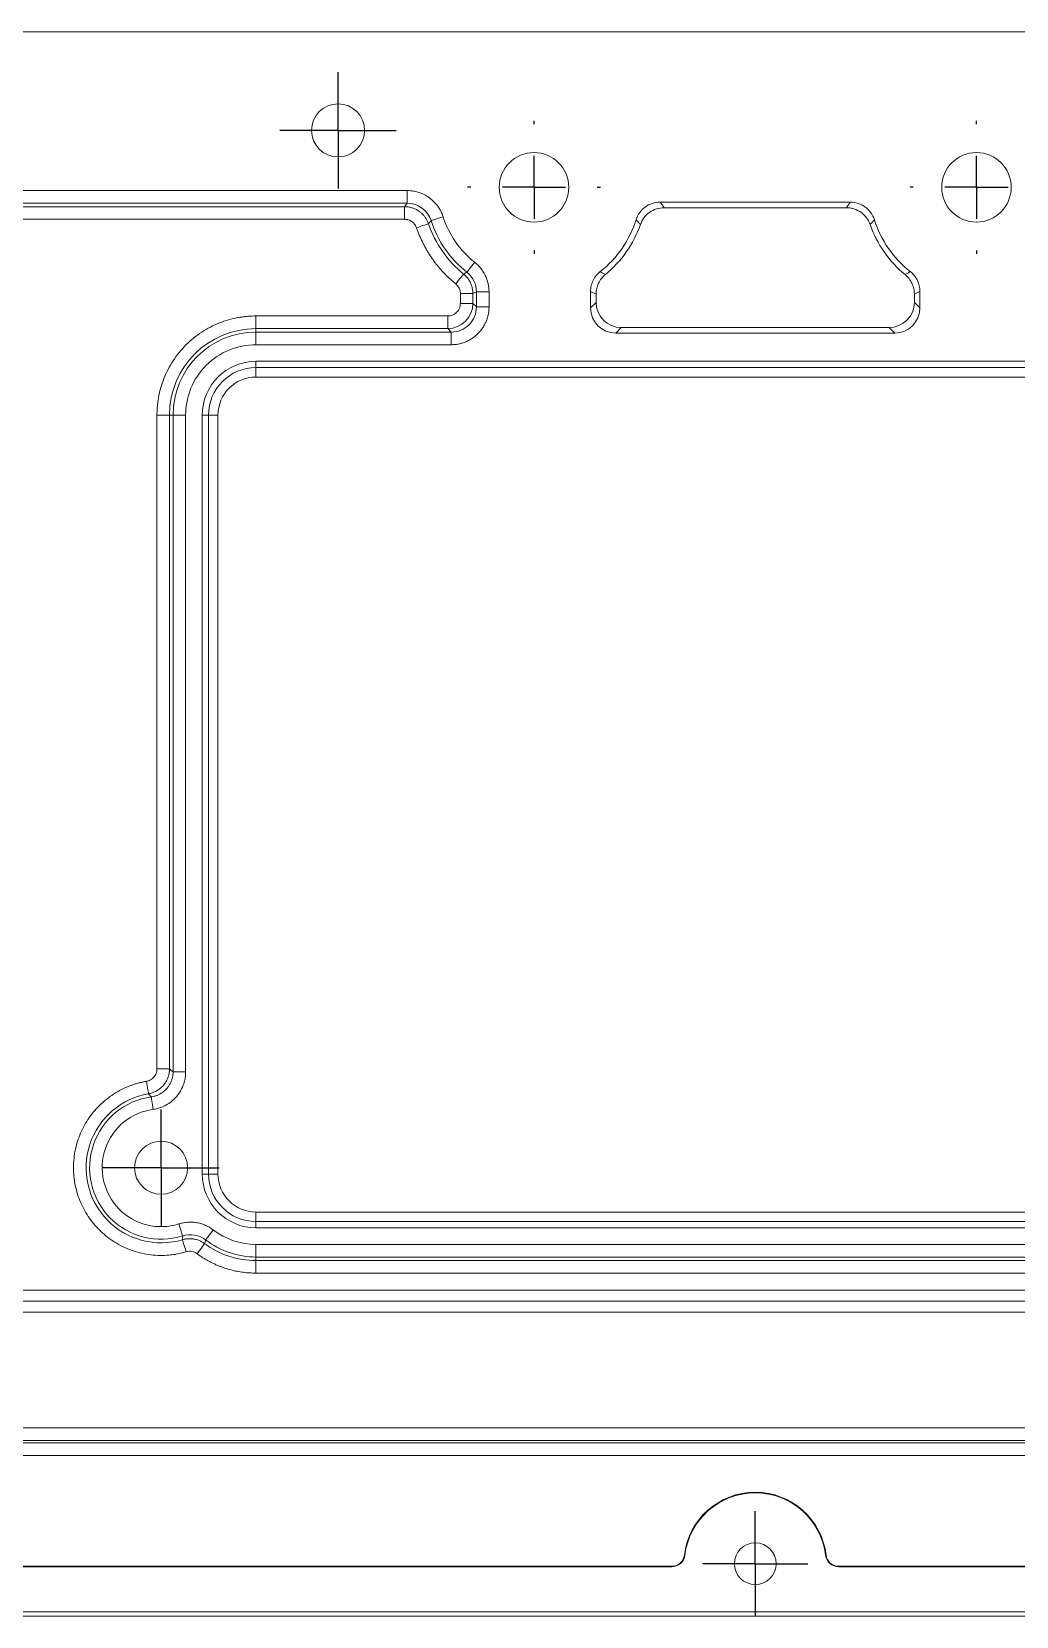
# Model space of a CAD drawing. Header units: millimetres. Extents: x 410 to 793, y 6 to 277.
# Drawn here: x 656.87 to 668, y 153.47 to 171.36 of the extents above; entities that cross this region are included whole.
import ezdxf

# ---------------------------------------------------------------- set-up
doc = ezdxf.new("R2010")
doc.units = ezdxf.units.MM
doc.layers.add('图框', color=7, linetype='Continuous')

# ---------------------------------------------------------------- blocks, each defined once
blk = doc.blocks.new('SW_CENTERMARKSYMBOL_67')
at = {"layer": '图框', "color": 0}
for p, q in [((0, 0.357), (0, 0.593)), ((0, 0), (0, 0.357)), ((-0.357, 0), (-0.593, 0)), ((0, 0), (-0.357, 0)), ((0, 0), (0, -0.357)), ((0, 0), (0.357, 0)), ((0.357, 0), (0.593, 0)), ((0, -0.357), (0, -0.593))]:
    blk.add_line(p, q, dxfattribs=at)
blk = doc.blocks.new('SW_CENTERMARKSYMBOL_79')
at = {"layer": '图框', "color": 0}
for p, q in [((0, 0.714), (0, 0.75)), ((0, 0), (0, 0.357)), ((-0.714, 0), (-0.75, 0)), ((0, 0), (-0.357, 0)), ((0, 0), (0, -0.357)), ((0, 0), (0.357, 0)), ((0.714, 0), (0.75, 0)), ((0, -0.714), (0, -0.75))]:
    blk.add_line(p, q, dxfattribs=at)
blk = doc.blocks.new('SW_CENTERMARKSYMBOL_80')
at = {"layer": '图框', "color": 0}
for p, q in [((0, 0.714), (0, 0.75)), ((0, 0), (0, 0.357)), ((-0.714, 0), (-0.75, 0)), ((0, 0), (-0.357, 0)), ((0, 0), (0, -0.357)), ((0, 0), (0.357, 0)), ((0.714, 0), (0.75, 0)), ((0, -0.714), (0, -0.75))]:
    blk.add_line(p, q, dxfattribs=at)
blk = doc.blocks.new('SW_CENTERMARKSYMBOL_92')
at = {"layer": '图框', "color": 0}
for p, q in [((0, 0.357), (0, 0.657)), ((0, 0), (0, 0.357)), ((-0.357, 0), (-0.657, 0)), ((0, 0), (-0.357, 0)), ((0, 0), (0, -0.357)), ((0, 0), (0.357, 0)), ((0.357, 0), (0.657, 0)), ((0, -0.357), (0, -0.657))]:
    blk.add_line(p, q, dxfattribs=at)
blk = doc.blocks.new('SW_CENTERMARKSYMBOL_99')
at = {"layer": '图框', "color": 0}
for p, q in [((0, 0.357), (0, 0.657)), ((0, 0), (0, 0.357)), ((-0.357, 0), (-0.657, 0)), ((0, 0), (-0.357, 0)), ((0, 0), (0, -0.357)), ((0, 0), (0.357, 0)), ((0.357, 0), (0.657, 0)), ((0, -0.357), (0, -0.657))]:
    blk.add_line(p, q, dxfattribs=at)

msp = doc.modelspace()

# ---------------------------------------------------------------- linework, layer by layer
at = {"color": 7, "linetype": 'Continuous', "lineweight": 15}
for p, q in [((655.0458, 171.3605), (675.0458, 171.3605)), ((661.1122, 169.5664), (645.3409, 169.5664)), ((661.1122, 169.4241), (661.1122, 169.5664)), ((645.3409, 169.4241), (661.1122, 169.4241)), ((649.0703, 169.3844), (661.0837, 169.3844)), ((661.0837, 169.3844), (661.1122, 169.4241)), ((661.0837, 169.3844), (661.0837, 169.2421)), ((666.1206, 169.4355), (663.971, 169.4355)), ((664.0161, 169.373), (666.0755, 169.373)), ((661.0837, 169.2421), (649.3049, 169.2421)), ((661.7131, 168.403), (661.7131, 168.2927)), ((661.7131, 168.403), (661.8554, 168.403)), ((661.8554, 168.403), (661.8951, 168.4221)), ((661.8554, 168.403), (661.8554, 168.2927)), ((661.8951, 168.253), (661.8951, 168.4221)), ((661.8951, 168.4221), (662.0374, 168.4221)), ((662.0374, 168.253), (662.0374, 168.4221)), ((663.1851, 168.4276), (663.2476, 168.3976)), ((663.1851, 168.4276), (663.1851, 168.2416)), ((663.2476, 168.3041), (663.2476, 168.3976)), ((666.844, 168.3976), (666.9065, 168.4276)), ((666.844, 168.3976), (666.844, 168.3041)), ((666.9065, 168.2416), (666.9065, 168.4276)), ((661.8554, 168.2927), (661.7131, 168.2927)), ((661.8554, 168.2927), (661.8951, 168.253)), ((661.8951, 168.253), (662.0374, 168.253)), ((663.1851, 168.2416), (663.2476, 168.3041)), ((666.844, 168.3041), (666.9065, 168.2416)), ((659.4029, 168.008), (659.4029, 168.1503)), ((659.4029, 168.1503), (661.5708, 168.1503)), ((661.5708, 168.1503), (661.5708, 168.008)), ((659.4029, 168.008), (659.4029, 167.9684)), ((661.5708, 168.008), (659.4029, 168.008)), ((659.4029, 167.9684), (659.4029, 167.826)), ((661.6105, 167.9684), (659.4029, 167.9684)), ((661.6105, 167.9684), (661.5708, 168.008)), ((661.6105, 167.9684), (661.6105, 167.826)), ((663.5322, 168.0194), (663.4697, 167.9569)), ((663.4697, 167.9569), (666.6219, 167.9569)), ((666.5594, 168.0194), (663.5322, 168.0194)), ((666.6219, 167.9569), (666.5594, 168.0194)), ((659.4029, 167.826), (661.6105, 167.826)), ((670.6887, 167.6384), (659.4029, 167.6384)), ((659.4029, 167.5673), (659.4029, 167.6384)), ((659.4029, 167.5673), (670.6887, 167.5673)), ((659.4029, 167.5673), (659.4029, 167.4605)), ((670.6887, 167.4605), (659.4029, 167.4605)), ((658.2845, 159.6481), (658.2845, 167.0319)), ((658.4269, 167.0319), (658.2845, 167.0319)), ((658.4269, 167.0319), (658.4269, 159.6481)), ((658.4269, 167.0319), (658.4665, 167.0319)), ((658.4665, 167.0319), (658.4665, 159.6141)), ((658.4665, 167.0319), (658.6088, 167.0319)), ((658.6088, 159.6141), (658.6088, 167.0319)), ((658.7964, 167.0319), (658.7964, 158.4605)), ((658.8676, 167.0319), (658.7964, 167.0319)), ((658.8676, 158.4605), (658.8676, 167.0319)), ((658.9744, 167.0319), (658.8676, 167.0319)), ((658.9744, 167.0319), (658.9744, 158.4605)), ((658.4269, 159.6481), (658.2845, 159.6481)), ((658.4665, 159.6141), (658.6088, 159.6141)), ((658.8676, 158.4605), (658.7964, 158.4605)), ((658.8676, 158.4605), (658.9744, 158.4605)), ((659.4029, 158.0319), (659.4029, 157.9252)), ((659.4029, 158.0319), (670.6887, 158.0319)), ((659.4029, 157.9252), (659.4029, 157.854)), ((670.6887, 157.9252), (659.4029, 157.9252)), ((659.4029, 157.854), (670.6887, 157.854)), ((658.5727, 157.7195), (658.5754, 157.7618)), ((671.9739, 157.6664), (659.4029, 157.6664)), ((659.4029, 157.5241), (659.4029, 157.6664)), ((659.4029, 157.5241), (671.9739, 157.5241)), ((659.4029, 157.4844), (659.4029, 157.5241)), ((659.4029, 157.4844), (671.9526, 157.4844)), ((659.4029, 157.4844), (659.4029, 157.3421)), ((671.9526, 157.3421), (659.4029, 157.3421)), ((672.1804, 157.1485), (650.0458, 157.1485)), ((650.0458, 157.0247), (672.1804, 157.0247)), ((650.0458, 156.901), (680.0458, 156.901)), ((687.5395, 155.5961), (642.5521, 155.5961)), ((687.5395, 155.4534), (642.5521, 155.4534)), ((642.5521, 155.4264), (687.5395, 155.4264)), ((642.5521, 155.2838), (687.5395, 155.2838)), ((664.2445, 154.1576), (664.2507, 154.1569)), ((665.8409, 154.1569), (665.8471, 154.1576)), ((664.1027, 154.0319), (648.846, 154.0319)), ((648.846, 154.0257), (664.1027, 154.0257)), ((664.1027, 154.0257), (664.1027, 154.0319)), ((665.9889, 154.0319), (665.9889, 154.0257)), ((681.2456, 154.0319), (665.9889, 154.0319)), ((665.9889, 154.0257), (681.2456, 154.0257)), ((687.1172, 153.5167), (642.9744, 153.5167)), ((642.9744, 153.4667), (687.1172, 153.4667))]:
    msp.add_line(p, q, dxfattribs=at)
at = {"color": 7, "linetype": 'Continuous', "lineweight": 15, "flags": 128}
for points in [[(661.2182, 169.1461), (661.2431, 169.1547), (661.2672, 169.163), (661.2895, 169.1707), (661.3095, 169.1776), (661.3263, 169.1833), (661.3394, 169.1879), (661.3483, 169.1909), (661.3528, 169.1925)], [(661.383, 169.2271), (661.3875, 169.2286), (661.3965, 169.2315), (661.4097, 169.2357), (661.4266, 169.2412), (661.4467, 169.2477), (661.4692, 169.255), (661.4934, 169.2628), (661.5184, 169.2709)], [(661.7872, 168.6452), (661.7901, 168.6489), (661.796, 168.6563), (661.8046, 168.6672), (661.8156, 168.6811), (661.8287, 168.6976), (661.8434, 168.7162), (661.8591, 168.7361), (661.8755, 168.7568)], [(661.7503, 168.6239), (661.7473, 168.6203), (661.7413, 168.6129), (661.7326, 168.6022), (661.7214, 168.5884), (661.7081, 168.572), (661.6932, 168.5537), (661.6771, 168.5339), (661.6605, 168.5135)], [(658.166, 159.5078), (658.1704, 159.4819), (658.1747, 159.4568), (658.1786, 159.4335), (658.1822, 159.4127), (658.1851, 159.3952), (658.1874, 159.3815), (658.189, 159.3722), (658.1898, 159.3675)], [(658.2209, 159.3322), (658.2215, 159.3275), (658.2228, 159.3181), (658.2247, 159.3044), (658.2272, 159.2868), (658.23, 159.2659), (658.2333, 159.2425), (658.2368, 159.2173), (658.2404, 159.1912)], [(658.5754, 157.7618), (658.574, 157.7663), (658.5711, 157.7753), (658.567, 157.7885), (658.5616, 157.8055), (658.5552, 157.8255), (658.5481, 157.8481), (658.5404, 157.8724), (658.5325, 157.8975)], [(658.8342, 157.7166), (658.8371, 157.7203), (658.8428, 157.7278), (658.8513, 157.7388), (658.862, 157.753), (658.8748, 157.7697), (658.8892, 157.7885), (658.9047, 157.8087), (658.9207, 157.8296)], [(658.5727, 157.7195), (658.574, 157.7149), (658.5767, 157.7059), (658.5807, 157.6926), (658.5857, 157.6755), (658.5917, 157.6553), (658.5985, 157.6327), (658.6057, 157.6083), (658.6132, 157.583)], [(658.7383, 157.561), (658.7539, 157.5822), (658.769, 157.6027), (658.7831, 157.6217), (658.7956, 157.6387), (658.8062, 157.653), (658.8144, 157.6641), (658.82, 157.6717), (658.8228, 157.6755)]]:
    msp.add_lwpolyline(points, dxfattribs=at)
at = {"color": 7, "linetype": 'Continuous', "lineweight": 15}
for centre, radius in [((660.3315, 170.2462), 0.3), ((662.5458, 169.6034), 0.3929), ((667.5458, 169.6034), 0.3929), ((658.3315, 158.5319), 0.3), ((665.0458, 154.0605), 0.2357)]:
    msp.add_circle(centre, radius, dxfattribs=at)
for centre, radius, start, end in [((662.5458, 169.6034), 1.2618, 199.0042, 230.91399), ((662.5458, 169.6034), 1.2221, 197.93158, 231.62858), ((662.5458, 169.6034), 1.2107, 308.16027, 342.38614), ((662.5458, 169.6034), 1.2732, 309.28605, 340.69625), ((667.5458, 169.6034), 1.2732, 199.30375, 230.71395), ((667.5458, 169.6034), 1.2107, 197.61386, 231.83973), ((659.4029, 167.0319), 0.9761, 90, 180), ((659.4029, 167.0319), 0.9364, 90, 180), ((659.4029, 167.0319), 0.5354, 90, 180), ((659.4029, 167.0319), 0.4286, 90, 180), ((658.3315, 158.5319), 0.8475, 99.62485, 286.5327), ((658.3315, 158.5319), 0.8078, 97.87155, 287.5736), ((659.4029, 158.4605), 0.5354, 180, 270), ((659.4029, 158.4605), 0.4286, 180, 270), ((659.4029, 158.4605), 0.9761, 233.53636, 270), ((659.4029, 158.4605), 0.9364, 232.60334, 270), ((665.0458, 154.0605), 0.8071, 6.90946, 173.09054), ((665.0458, 154.0605), 0.8009, 6.90946, 173.09054), ((664.1027, 154.1748), 0.1429, 270, 353.09054), ((664.1027, 154.1748), 0.1491, 270, 353.09054), ((665.9889, 154.1748), 0.1491, 186.90946, 270), ((665.9889, 154.1748), 0.1429, 186.90946, 270)]:
    msp.add_arc(centre, radius, start, end, dxfattribs=at)
for centre, major_axis, start_param, end_param in [((663.4719, 168.2438), (-0.2036, -0.2036), 5.5015852, 7.0647854), ((663.5344, 168.3062), (-0.2036, -0.2036), 5.5015852, 7.0647854), ((666.5572, 168.3062), (-0.2036, 0.2036), 2.3599926, 3.9231927), ((666.6197, 168.2438), (-0.2036, 0.2036), 2.3599926, 3.9231927)]:
    msp.add_ellipse(centre, major_axis=major_axis, ratio=0.9924325, start_param=start_param, end_param=end_param, dxfattribs=at)
for points, knots in [([(661.5184, 169.2709), (661.5163, 169.2772), (661.511, 169.2928), (661.4998, 169.3197), (661.4824, 169.3538), (661.4509, 169.4025), (661.4103, 169.4477), (661.3577, 169.4905), (661.3063, 169.5218), (661.2491, 169.5454), (661.1971, 169.5588), (661.1528, 169.5653), (661.125, 169.5661), (661.1122, 169.5664)], [0, 0, 0, 0, 0.03741676, 0.09185623, 0.1630126, 0.25066677, 0.41536268, 0.50031038, 0.62884816, 0.75006353, 0.84512144, 0.9284415, 1, 1, 1, 1]), ([(661.0837, 169.3844), (661.0904, 169.3843), (661.1038, 169.3839), (661.1239, 169.3817), (661.1437, 169.3781), (661.163, 169.3732), (661.1818, 169.367), (661.1998, 169.3596), (661.217, 169.3512), (661.2334, 169.3418), (661.253, 169.3288), (661.2755, 169.3107), (661.2997, 169.2859), (661.3212, 169.2576), (661.3396, 169.2264), (661.3484, 169.2038), (661.3528, 169.1925)], [0, 0, 0, 0, 0.0573287, 0.1146067, 0.1716552, 0.2282978, 0.2843631, 0.3396877, 0.3941187, 0.4475153, 0.4997506, 0.594473, 0.6927526, 0.7937524, 0.8965135, 1, 1, 1, 1]), ([(663.971, 169.4355), (663.9408, 169.4355), (663.9114, 169.4308), (663.8541, 169.4122), (663.8274, 169.3985), (663.7546, 169.3453), (663.7181, 169.2946), (663.6998, 169.237)], [0, 0, 0, 0, 0.25, 0.25, 0.5, 0.5, 1, 1, 1, 1]), ([(663.7474, 169.1825), (663.7572, 169.2103), (663.7709, 169.236), (663.8062, 169.283), (663.8273, 169.3035), (663.8989, 169.3543), (663.957, 169.373), (664.0161, 169.373)], [0, 0, 0, 0, 0.25, 0.25, 0.5, 0.5, 1, 1, 1, 1]), ([(666.0755, 169.373), (666.083, 169.3835), (666.0978, 169.4043), (666.113, 169.4252), (666.1206, 169.4355)], [0, 0, 0, 0, 0.5038713, 1, 1, 1, 1]), ([(666.0755, 169.373), (666.1051, 169.373), (666.1338, 169.3685), (666.1898, 169.3507), (666.2161, 169.3376), (666.2878, 169.2869), (666.3247, 169.2382), (666.3442, 169.1825)], [0, 0, 0, 0, 0.25, 0.25, 0.5, 0.5, 1, 1, 1, 1]), ([(666.3918, 169.237), (666.3827, 169.2658), (666.3693, 169.2924), (666.3342, 169.3414), (666.3131, 169.3627), (666.2404, 169.416), (666.181, 169.4355), (666.1206, 169.4355)], [0, 0, 0, 0, 0.25, 0.25, 0.5, 0.5, 1, 1, 1, 1]), ([(661.0837, 169.2421), (661.0879, 169.242), (661.0964, 169.2418), (661.109, 169.24), (661.1213, 169.2372), (661.1332, 169.2333), (661.1448, 169.2284), (661.1558, 169.2226), (661.1664, 169.2158), (661.1813, 169.2042), (661.1977, 169.1866), (661.211, 169.165), (661.2163, 169.1512), (661.2182, 169.1461)], [0, 0, 0, 0, 0.0725777, 0.1445038, 0.2159685, 0.2871231, 0.3580876, 0.4289581, 0.4998152, 0.5720571, 0.7494387, 0.9068965, 1, 1, 1, 1]), ([(661.2182, 169.1461), (661.2231, 169.1324), (661.2328, 169.105), (661.2489, 169.0646), (661.2661, 169.0248), (661.2846, 168.9856), (661.3042, 168.947), (661.3251, 168.909), (661.3472, 168.8716), (661.3704, 168.8348), (661.4014, 168.7891), (661.4411, 168.7355), (661.491, 168.6753), (661.5443, 168.6182), (661.6005, 168.5638), (661.6405, 168.5303), (661.6605, 168.5135)], [0, 0, 0, 0, 0.0557976, 0.1114109, 0.1668928, 0.2222967, 0.2776762, 0.333085, 0.3885767, 0.4442046, 0.5000217, 0.6003138, 0.7001455, 0.7998287, 0.8996763, 1, 1, 1, 1]), ([(663.7474, 169.1825), (663.7395, 169.1917), (663.7238, 169.2099), (663.7077, 169.228), (663.6998, 169.237)], [0, 0, 0, 0, 0.5050819, 1, 1, 1, 1]), ([(666.3918, 169.237), (666.3839, 169.228), (666.3678, 169.2099), (666.3521, 169.1917), (666.3442, 169.1825)], [0, 0, 0, 0, 0.4949181, 1, 1, 1, 1]), ([(662.0374, 168.4221), (662.0373, 168.4302), (662.037, 168.4463), (662.0348, 168.4705), (662.0314, 168.4944), (662.0266, 168.518), (662.0206, 168.5413), (662.0132, 168.5641), (662.0047, 168.5865), (661.9929, 168.6127), (661.9739, 168.6479), (661.9469, 168.6864), (661.913, 168.7249), (661.8885, 168.7457), (661.8755, 168.7568)], [0, 0, 0, 0, 0.0632502, 0.1262236, 0.1889756, 0.2515541, 0.3139999, 0.3763487, 0.4386315, 0.5008765, 0.600056, 0.7502283, 0.8666829, 1, 1, 1, 1]), ([(661.7503, 168.6239), (661.7555, 168.6195), (661.766, 168.6106), (661.7805, 168.5957), (661.7942, 168.5797), (661.8067, 168.5625), (661.818, 168.5444), (661.8279, 168.5254), (661.8364, 168.5058), (661.8434, 168.4856), (661.8488, 168.4651), (661.8526, 168.4444), (661.855, 168.4237), (661.8553, 168.4099), (661.8554, 168.403)], [0, 0, 0, 0, 0.0812569, 0.1636218, 0.2468955, 0.3308644, 0.4153038, 0.4999809, 0.584659, 0.6691016, 0.7530759, 0.836357, 0.9187314, 1, 1, 1, 1]), ([(663.2939, 168.6514), (663.2598, 168.6247), (663.2323, 168.5903), (663.2044, 168.5328), (663.1971, 168.5122), (663.1875, 168.4705), (663.1851, 168.4492), (663.1851, 168.4276)], [0, 0, 0, 0, 0.5, 0.5, 0.75, 0.75, 1, 1, 1, 1]), ([(663.2476, 168.3976), (663.2476, 168.4399), (663.2571, 168.4818), (663.284, 168.5384), (663.2951, 168.5565), (663.321, 168.5895), (663.3356, 168.6045), (663.352, 168.6179)], [0, 0, 0, 0, 0.5, 0.5, 0.75, 0.75, 1, 1, 1, 1]), ([(666.7396, 168.6179), (666.7494, 168.6235), (666.7688, 168.6345), (666.7882, 168.6458), (666.7977, 168.6514)], [0, 0, 0, 0, 0.5046081, 1, 1, 1, 1]), ([(666.7396, 168.6179), (666.7724, 168.5911), (666.7988, 168.5572), (666.8256, 168.5006), (666.8325, 168.4805), (666.8417, 168.4396), (666.844, 168.4188), (666.844, 168.3976)], [0, 0, 0, 0, 0.5, 0.5, 0.75, 0.75, 1, 1, 1, 1]), ([(666.9065, 168.4276), (666.9065, 168.4709), (666.8965, 168.5137), (666.8685, 168.5713), (666.8568, 168.5897), (666.83, 168.623), (666.8148, 168.638), (666.7977, 168.6514)], [0, 0, 0, 0, 0.5, 0.5, 0.75, 0.75, 1, 1, 1, 1]), ([(661.7131, 168.2927), (661.713, 168.2887), (661.7128, 168.2804), (661.7111, 168.2676), (661.708, 168.254), (661.7014, 168.2341), (661.6897, 168.2125), (661.672, 168.1915), (661.651, 168.1738), (661.6253, 168.1599), (661.597, 168.1517), (661.5791, 168.1508), (661.5708, 168.1503)], [0, 0, 0, 0, 0.0532736, 0.1111126, 0.1735296, 0.2405945, 0.3922485, 0.5001355, 0.6080111, 0.7596764, 0.8889888, 1, 1, 1, 1]), ([(661.6105, 167.826), (661.6182, 167.8262), (661.6336, 167.8264), (661.6565, 167.8284), (661.6794, 167.8315), (661.702, 167.8358), (661.7243, 167.8413), (661.7464, 167.848), (661.7703, 167.8566), (661.8036, 167.8712), (661.8543, 167.8997), (661.9147, 167.9487), (661.9617, 168.0066), (661.9908, 168.0569), (662.0081, 168.0954), (662.0211, 168.1334), (662.0305, 168.1726), (662.0364, 168.2126), (662.0371, 168.2395), (662.0374, 168.253)], [0, 0, 0, 0, 0.0344446, 0.0688384, 0.1031962, 0.137529, 0.1718443, 0.206147, 0.2404402, 0.2854905, 0.3689853, 0.499994, 0.6310028, 0.6999376, 0.7595591, 0.8195784, 0.8796424, 0.939768, 1, 1, 1, 1]), ([(661.8951, 168.253), (661.8954, 168.1778), (661.8649, 168.1038), (661.7597, 167.9985), (661.6857, 167.9681), (661.6105, 167.9684)], [0, 0, 0, 0, 0.5, 0.5, 1, 1, 1, 1]), ([(659.4029, 168.1503), (659.3893, 168.1502), (659.362, 168.1499), (659.3211, 168.1476), (659.2804, 168.1439), (659.2398, 168.1386), (659.1772, 168.1282), (659.0934, 168.1085), (658.9892, 168.073), (658.8876, 168.0267), (658.7561, 167.9499), (658.6065, 167.8284), (658.485, 167.6788), (658.4082, 167.5473), (658.3619, 167.4457), (658.3264, 167.3415), (658.3046, 167.2488), (658.2922, 167.1681), (658.2857, 167.1002), (658.2849, 167.0547), (658.2845, 167.0319)], [0, 0, 0, 0, 0.0233374, 0.0466313, 0.069913, 0.0932138, 0.1165649, 0.1783072, 0.2400921, 0.3044085, 0.3687678, 0.5000057, 0.6312436, 0.69556, 0.7599193, 0.8216615, 0.8834464, 0.9223122, 0.961115, 1, 1, 1, 1]), ([(658.6088, 167.0319), (658.6088, 167.2425), (658.6925, 167.4445), (658.9903, 167.7424), (659.1923, 167.826), (659.4029, 167.826)], [0, 0, 0, 0, 0.5, 0.5, 1, 1, 1, 1]), ([(658.2845, 159.6481), (658.2844, 159.6439), (658.2842, 159.634), (658.2816, 159.6175), (658.2755, 159.5961), (658.2652, 159.575), (658.2507, 159.555), (658.234, 159.5384), (658.2131, 159.5238), (658.19, 159.5131), (658.1737, 159.5095), (658.166, 159.5078)], [0, 0, 0, 0, 0.0644552, 0.1478929, 0.2500143, 0.3982519, 0.4998124, 0.6200767, 0.7496672, 0.8820433, 1, 1, 1, 1]), ([(658.4269, 159.6481), (658.4267, 159.6412), (658.4263, 159.6273), (658.4239, 159.6066), (658.4201, 159.5863), (658.4149, 159.5664), (658.4083, 159.5472), (658.4005, 159.5287), (658.3916, 159.5111), (658.3818, 159.4946), (658.3711, 159.4791), (658.3557, 159.4597), (658.3338, 159.437), (658.3033, 159.4127), (658.2685, 159.3923), (658.2304, 159.3763), (658.2034, 159.3705), (658.1898, 159.3675)], [0, 0, 0, 0, 0.0522421, 0.1044492, 0.1564372, 0.208024, 0.259032, 0.3092923, 0.3586464, 0.4069492, 0.4540703, 0.4998954, 0.5930504, 0.6908322, 0.79214, 0.895671, 1, 1, 1, 1]), ([(658.4665, 159.6141), (658.4664, 159.6078), (658.4662, 159.5951), (658.4643, 159.5763), (658.4612, 159.5578), (658.4569, 159.5397), (658.4514, 159.522), (658.4448, 159.5047), (658.4371, 159.488), (658.4284, 159.4719), (658.4187, 159.4563), (658.4081, 159.4415), (658.393, 159.4229), (658.3649, 159.3944), (658.3275, 159.3678), (658.2868, 159.3488), (658.2543, 159.3379), (658.232, 159.3341), (658.2209, 159.3322)], [0, 0, 0, 0, 0.0468316, 0.093184, 0.1391451, 0.1847907, 0.230186, 0.2753862, 0.3204379, 0.3653804, 0.4102471, 0.4550669, 0.4998657, 0.5863656, 0.7492306, 0.8335064, 0.9169697, 1, 1, 1, 1]), ([(658.2404, 159.1912), (658.2483, 159.1924), (658.2644, 159.1949), (658.2884, 159.2004), (658.3127, 159.2074), (658.337, 159.216), (658.3614, 159.2264), (658.4006, 159.246), (658.4508, 159.2794), (658.5023, 159.329), (658.548, 159.3898), (658.5807, 159.4547), (658.5999, 159.5209), (658.6077, 159.5714), (658.6085, 159.6013), (658.6088, 159.6141)], [0, 0, 0, 0, 0.0393851, 0.0796856, 0.1209326, 0.1631599, 0.2064031, 0.2506986, 0.3779016, 0.5004432, 0.5997296, 0.7501108, 0.8535789, 0.936999, 1, 1, 1, 1]), ([(658.4269, 159.6481), (658.4335, 159.6425), (658.4467, 159.6313), (658.46, 159.6198), (658.4665, 159.6141)], [0, 0, 0, 0, 0.5038485, 1, 1, 1, 1]), ([(658.166, 159.5078), (658.1531, 159.5055), (658.1273, 159.5008), (658.089, 159.4919), (658.0511, 159.4815), (658.0136, 159.4696), (657.957, 159.4491), (657.8828, 159.4162), (657.7939, 159.3652), (657.7103, 159.3049), (657.6079, 159.2134), (657.5, 159.0816), (657.407, 158.9036), (657.3514, 158.7119), (657.3349, 158.5106), (657.3604, 158.3063), (657.4275, 158.1117), (657.5311, 157.9384), (657.6655, 157.7908), (657.8274, 157.672), (657.9824, 157.6013), (658.1147, 157.5643), (658.2162, 157.5471), (658.3185, 157.5404), (658.4084, 157.5439), (658.4855, 157.5534), (658.55, 157.5656), (658.5921, 157.5772), (658.6132, 157.583)], [0, 0, 0, 0, 0.0122129, 0.0243987, 0.0365768, 0.0487664, 0.0609869, 0.0925467, 0.1241297, 0.1561472, 0.1881872, 0.2516981, 0.3134378, 0.3737218, 0.4361874, 0.5000035, 0.5638196, 0.6262852, 0.6865692, 0.7483089, 0.8118198, 0.8438373, 0.8758773, 0.9074371, 0.9390201, 0.9593563, 0.9796531, 1, 1, 1, 1]), ([(658.5325, 157.8975), (658.415, 157.8603), (658.2895, 157.8564), (658.0505, 157.9162), (657.9416, 157.9787), (657.7694, 158.1549), (657.7095, 158.2652), (657.6552, 158.5055), (657.662, 158.6309), (657.7417, 158.864), (657.8132, 158.9672), (658.0034, 159.1239), (658.1183, 159.1743), (658.2404, 159.1912)], [0, 0, 0, 0, 0.1666667, 0.1666667, 0.3333333, 0.3333333, 0.5, 0.5, 0.6666667, 0.6666667, 0.8333333, 0.8333333, 1, 1, 1, 1]), ([(658.9207, 157.8296), (658.9146, 157.8341), (658.9019, 157.8435), (658.8811, 157.8568), (658.8579, 157.8698), (658.8283, 157.884), (658.7874, 157.8994), (658.7374, 157.9118), (658.6837, 157.9178), (658.6385, 157.9175), (658.5995, 157.9133), (658.5658, 157.9072), (658.5437, 157.9007), (658.5325, 157.8975)], [0, 0, 0, 0, 0.0552981, 0.1155062, 0.180621, 0.2506537, 0.3554673, 0.5004892, 0.626981, 0.7500191, 0.831155, 0.9144297, 1, 1, 1, 1]), ([(658.5727, 157.7195), (658.579, 157.7212), (658.5918, 157.7247), (658.6114, 157.7282), (658.6315, 157.7305), (658.6518, 157.7313), (658.6723, 157.7307), (658.6928, 157.7286), (658.7131, 157.7251), (658.733, 157.7201), (658.7525, 157.7137), (658.7714, 157.7059), (658.7894, 157.6969), (658.8067, 157.6869), (658.8175, 157.6793), (658.8228, 157.6755)], [0, 0, 0, 0, 0.0747984, 0.1506344, 0.2273413, 0.3047396, 0.3826397, 0.4608439, 0.5391503, 0.6173548, 0.6952554, 0.7726546, 0.8493626, 0.9251999, 1, 1, 1, 1]), ([(658.7383, 157.561), (658.749, 157.5533), (658.7704, 157.5378), (658.8035, 157.516), (658.8372, 157.4954), (658.8716, 157.476), (658.9066, 157.4579), (658.9422, 157.4411), (658.9785, 157.4255), (659.0155, 157.4111), (659.0629, 157.3946), (659.1212, 157.3773), (659.1906, 157.3616), (659.2608, 157.3504), (659.3316, 157.3434), (659.3791, 157.3425), (659.4029, 157.3421)], [0, 0, 0, 0, 0.0558742, 0.1115069, 0.1669672, 0.2223248, 0.27765, 0.333013, 0.388484, 0.4441328, 0.5000283, 0.6004138, 0.7001955, 0.7997808, 0.8995799, 1, 1, 1, 1])]:
    msp.add_open_spline(points, degree=3, knots=knots, dxfattribs=at)
for points in [[(661.1122, 169.4241), (661.2344, 169.4244), (661.3455, 169.344), (661.383, 169.2271)], [(664.0161, 169.373), (664.0013, 169.3938), (663.9863, 169.4147), (663.971, 169.4355)], [(661.3528, 169.1925), (661.3628, 169.2041), (661.3729, 169.2156), (661.383, 169.2271)], [(661.8755, 168.7568), (661.7083, 168.8891), (661.5841, 169.068), (661.5184, 169.2709)], [(661.7503, 168.6239), (661.7627, 168.6309), (661.775, 168.638), (661.7872, 168.6452)], [(661.7872, 168.6452), (661.8548, 168.5918), (661.8953, 168.5088), (661.8951, 168.4221)], [(663.352, 168.6179), (663.3326, 168.6289), (663.3132, 168.6401), (663.2939, 168.6514)], [(661.6605, 168.5135), (661.6935, 168.4867), (661.7131, 168.4458), (661.7131, 168.403)], [(661.5708, 168.008), (661.7256, 168.0086), (661.8548, 168.1378), (661.8554, 168.2927)], [(659.4029, 167.6384), (659.0682, 167.6384), (658.7964, 167.3667), (658.7964, 167.0319)], [(658.1898, 159.3675), (658.2003, 159.3559), (658.2106, 159.3441), (658.2209, 159.3322)], [(658.7964, 158.4605), (658.7964, 158.1258), (659.0682, 157.854), (659.4029, 157.854)], [(659.4029, 157.6664), (659.2286, 157.6664), (659.0591, 157.7238), (658.9207, 157.8296)], [(658.5754, 157.7618), (658.6631, 157.7897), (658.761, 157.7728), (658.8342, 157.7166)], [(658.8228, 157.6755), (658.8266, 157.6892), (658.8304, 157.7029), (658.8342, 157.7166)], [(658.6132, 157.583), (658.6556, 157.5956), (658.7025, 157.5875), (658.7383, 157.561)]]:
    msp.add_open_spline(points, degree=3, dxfattribs=at)

# ---------------------------------------------------------------- block references
at = {"layer": '图框'}
for name, p in [('SW_CENTERMARKSYMBOL_99', (660.3315, 170.2462)), ('SW_CENTERMARKSYMBOL_80', (662.5458, 169.6034)), ('SW_CENTERMARKSYMBOL_79', (667.5458, 169.6034)), ('SW_CENTERMARKSYMBOL_92', (658.3315, 158.5319)), ('SW_CENTERMARKSYMBOL_67', (665.0458, 154.0605))]:
    msp.add_blockref(name, p, dxfattribs=at)

doc.saveas('drawing.dxf')
